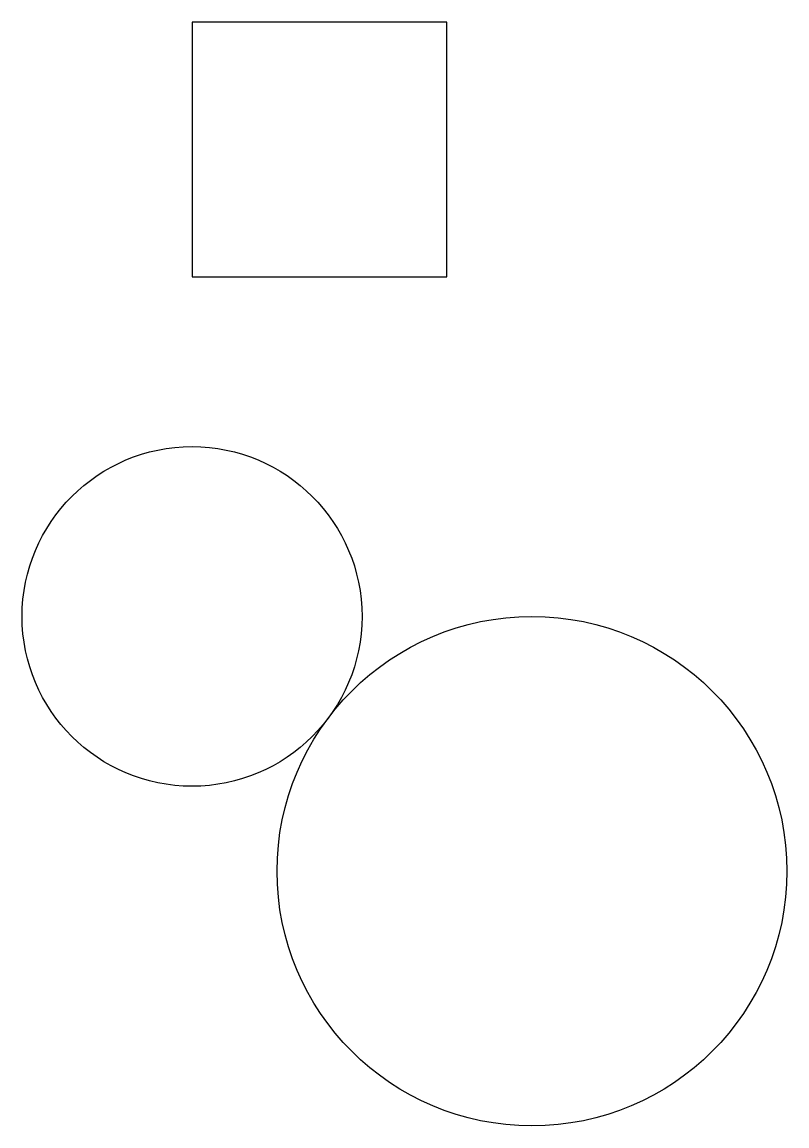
# Model space of a CAD drawing. Header units: inches. Extents: x -6 to 3, y -3 to 10.
import ezdxf

# ---------------------------------------------------------------- set-up
doc = ezdxf.new("R2010")
doc.units = ezdxf.units.IN
doc.layers.get('0').update_dxf_attribs({"linetype": 'CONTINUOUS'})

msp = doc.modelspace()

# ---------------------------------------------------------------- linework, layer by layer
for p, q in [((-1, 10), (-4, 10)), ((-4, 10), (-4, 7)), ((-1, 7), (-1, 10)), ((-4, 7), (-1, 7))]:
    msp.add_line(p, q)
for centre, radius in [((-4, 3), 2), ((0, 0), 3)]:
    msp.add_circle(centre, radius)

doc.saveas('drawing.dxf')
